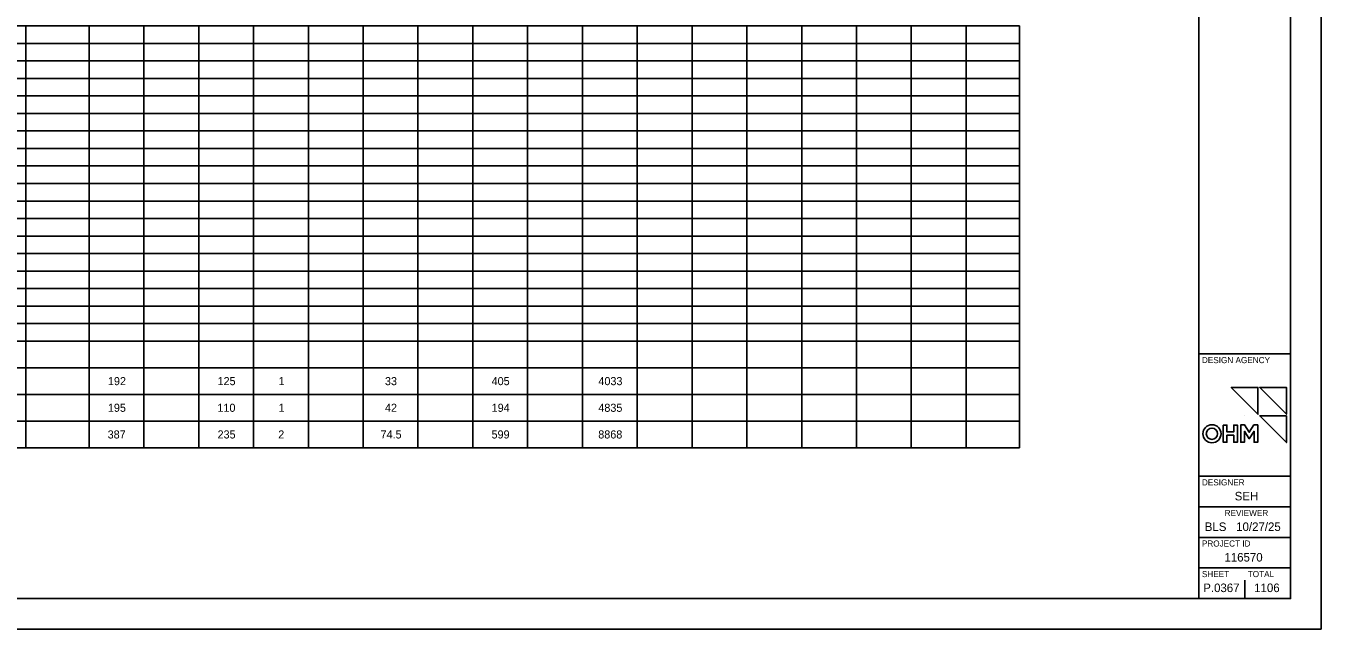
# Model space of a CAD drawing. Extents: x 9.7 to 43.7, y -14.8 to 7.2.
# Drawn here: x 22.52 to 43.71, y -14.84 to -4.97 of the extents above; entities that cross this region are included whole.
import ezdxf

# ---------------------------------------------------------------- set-up
doc = ezdxf.new("R2010")
doc.units = 0
for name, color, linetype in [('Default', 7, 'Continuous'), ('SH_Border', 7, 'Continuous'), ('SH_Cut_Line', 7, 'Continuous'), ('SH_Data', 7, 'Continuous')]:
    doc.layers.add(name, color=color, linetype=linetype)

msp = doc.modelspace()

# ---------------------------------------------------------------- linework, layer by layer
at = {"layer": 'Default'}
for p, q in [((20.728, -4.971), (22.522, -4.971)), ((22.522, -4.971), (23.556, -4.971)), ((22.522, -4.971), (22.522, -5.544)), ((23.556, -4.971), (24.452, -4.971)), ((23.556, -4.971), (23.556, -5.544)), ((24.452, -4.971), (25.349, -4.971)), ((24.452, -4.971), (24.452, -5.544)), ((25.349, -4.971), (32.524, -4.971)), ((25.349, -4.971), (25.349, -5.544)), ((26.246, -4.971), (26.246, -5.544)), ((27.143, -4.971), (27.143, -5.544)), ((28.04, -4.971), (28.04, -5.544)), ((28.936, -4.971), (28.936, -5.544)), ((29.833, -4.971), (29.833, -5.544)), ((30.73, -4.971), (30.73, -5.544)), ((31.627, -4.971), (31.627, -5.544)), ((32.524, -4.971), (33.42, -4.971)), ((32.524, -4.971), (32.524, -5.544)), ((33.42, -4.971), (35.214, -4.971)), ((33.42, -4.971), (33.42, -5.544)), ((34.317, -4.971), (34.317, -5.544)), ((35.214, -4.971), (37.904, -4.971)), ((35.214, -4.971), (35.214, -5.544)), ((36.111, -4.971), (36.111, -5.544)), ((37.008, -4.971), (37.008, -5.544)), ((37.904, -4.971), (38.776, -4.971)), ((37.904, -4.971), (37.904, -5.544)), ((38.776, -4.971), (38.776, -5.544)), ((20.728, -5.258), (22.522, -5.258)), ((22.522, -5.258), (23.556, -5.258)), ((23.556, -5.258), (24.452, -5.258)), ((24.452, -5.258), (25.349, -5.258)), ((25.349, -5.258), (32.524, -5.258)), ((32.524, -5.258), (33.42, -5.258)), ((33.42, -5.258), (35.214, -5.258)), ((35.214, -5.258), (37.904, -5.258)), ((37.904, -5.258), (38.776, -5.258)), ((20.728, -5.544), (22.522, -5.544)), ((22.522, -5.544), (23.556, -5.544)), ((22.522, -5.544), (22.522, -5.831)), ((23.556, -5.544), (24.452, -5.544)), ((23.556, -5.544), (23.556, -5.831)), ((24.452, -5.544), (25.349, -5.544)), ((24.452, -5.544), (24.452, -5.831)), ((25.349, -5.544), (32.524, -5.544)), ((25.349, -5.544), (25.349, -5.831)), ((26.246, -5.544), (26.246, -5.831)), ((27.143, -5.544), (27.143, -5.831)), ((28.04, -5.544), (28.04, -5.831)), ((28.936, -5.544), (28.936, -5.831)), ((29.833, -5.544), (29.833, -5.831)), ((30.73, -5.544), (30.73, -5.831)), ((31.627, -5.544), (31.627, -5.831)), ((32.524, -5.544), (33.42, -5.544)), ((32.524, -5.544), (32.524, -5.831)), ((33.42, -5.544), (35.214, -5.544)), ((33.42, -5.544), (33.42, -5.831)), ((34.317, -5.544), (34.317, -5.831)), ((35.214, -5.544), (37.904, -5.544)), ((35.214, -5.544), (35.214, -5.831)), ((36.111, -5.544), (36.111, -5.831)), ((37.008, -5.544), (37.008, -5.831)), ((37.904, -5.544), (38.776, -5.544)), ((37.904, -5.544), (37.904, -5.831)), ((38.776, -5.544), (38.776, -5.831)), ((20.728, -5.831), (22.522, -5.831)), ((22.522, -5.831), (23.556, -5.831)), ((22.522, -5.831), (22.522, -6.404)), ((23.556, -5.831), (24.452, -5.831)), ((23.556, -5.831), (23.556, -6.404)), ((24.452, -5.831), (25.349, -5.831)), ((24.452, -5.831), (24.452, -6.404)), ((25.349, -5.831), (32.524, -5.831)), ((25.349, -5.831), (25.349, -6.404)), ((26.246, -5.831), (26.246, -6.404)), ((27.143, -5.831), (27.143, -6.404)), ((28.04, -5.831), (28.04, -6.404)), ((28.936, -5.831), (28.936, -6.404)), ((29.833, -5.831), (29.833, -6.404)), ((30.73, -5.831), (30.73, -6.404)), ((31.627, -5.831), (31.627, -6.404)), ((32.524, -5.831), (33.42, -5.831)), ((32.524, -5.831), (32.524, -6.404)), ((33.42, -5.831), (35.214, -5.831)), ((33.42, -5.831), (33.42, -6.404)), ((34.317, -5.831), (34.317, -6.404)), ((35.214, -5.831), (37.904, -5.831)), ((35.214, -5.831), (35.214, -6.404)), ((36.111, -5.831), (36.111, -6.404)), ((37.008, -5.831), (37.008, -6.404)), ((37.904, -5.831), (38.776, -5.831)), ((37.904, -5.831), (37.904, -6.404)), ((38.776, -5.831), (38.776, -6.404)), ((20.728, -6.117), (22.522, -6.117)), ((22.522, -6.117), (23.556, -6.117)), ((23.556, -6.117), (24.452, -6.117)), ((24.452, -6.117), (25.349, -6.117)), ((25.349, -6.117), (32.524, -6.117)), ((32.524, -6.117), (33.42, -6.117)), ((33.42, -6.117), (35.214, -6.117)), ((35.214, -6.117), (37.904, -6.117)), ((37.904, -6.117), (38.776, -6.117)), ((20.728, -6.404), (22.522, -6.404)), ((22.522, -6.404), (23.556, -6.404)), ((22.522, -6.404), (22.522, -6.977)), ((23.556, -6.404), (24.452, -6.404)), ((23.556, -6.404), (23.556, -6.977)), ((24.452, -6.404), (25.349, -6.404)), ((24.452, -6.404), (24.452, -6.977)), ((25.349, -6.404), (32.524, -6.404)), ((25.349, -6.404), (25.349, -6.977)), ((26.246, -6.404), (26.246, -6.977)), ((27.143, -6.404), (27.143, -6.977)), ((28.04, -6.404), (28.04, -6.977)), ((28.936, -6.404), (28.936, -6.977)), ((29.833, -6.404), (29.833, -6.977)), ((30.73, -6.404), (30.73, -6.977)), ((31.627, -6.404), (31.627, -6.977)), ((32.524, -6.404), (33.42, -6.404)), ((32.524, -6.404), (32.524, -6.977)), ((33.42, -6.404), (35.214, -6.404)), ((33.42, -6.404), (33.42, -6.977)), ((34.317, -6.404), (34.317, -6.977)), ((35.214, -6.404), (37.904, -6.404)), ((35.214, -6.404), (35.214, -6.977)), ((36.111, -6.404), (36.111, -6.977)), ((37.008, -6.404), (37.008, -6.977)), ((37.904, -6.404), (38.776, -6.404)), ((37.904, -6.404), (37.904, -6.977)), ((38.776, -6.404), (38.776, -6.977)), ((20.728, -6.69), (22.522, -6.69)), ((22.522, -6.69), (23.556, -6.69)), ((23.556, -6.69), (24.452, -6.69)), ((24.452, -6.69), (25.349, -6.69)), ((25.349, -6.69), (32.524, -6.69)), ((32.524, -6.69), (33.42, -6.69)), ((33.42, -6.69), (35.214, -6.69)), ((35.214, -6.69), (37.904, -6.69)), ((37.904, -6.69), (38.776, -6.69)), ((20.728, -6.977), (22.522, -6.977)), ((22.522, -6.977), (23.556, -6.977)), ((22.522, -6.977), (22.522, -7.263)), ((23.556, -6.977), (24.452, -6.977)), ((23.556, -6.977), (23.556, -7.263)), ((24.452, -6.977), (25.349, -6.977)), ((24.452, -6.977), (24.452, -7.263)), ((25.349, -6.977), (32.524, -6.977)), ((25.349, -6.977), (25.349, -7.263)), ((26.246, -6.977), (26.246, -7.263)), ((27.143, -6.977), (27.143, -7.263)), ((28.04, -6.977), (28.04, -7.263)), ((28.936, -6.977), (28.936, -7.263)), ((29.833, -6.977), (29.833, -7.263)), ((30.73, -6.977), (30.73, -7.263)), ((31.627, -6.977), (31.627, -7.263)), ((32.524, -6.977), (33.42, -6.977)), ((32.524, -6.977), (32.524, -7.263)), ((33.42, -6.977), (35.214, -6.977)), ((33.42, -6.977), (33.42, -7.263)), ((34.317, -6.977), (34.317, -7.263)), ((35.214, -6.977), (37.904, -6.977)), ((35.214, -6.977), (35.214, -7.263)), ((36.111, -6.977), (36.111, -7.263)), ((37.008, -6.977), (37.008, -7.263)), ((37.904, -6.977), (38.776, -6.977)), ((37.904, -6.977), (37.904, -7.263)), ((38.776, -6.977), (38.776, -7.263)), ((20.728, -7.263), (22.522, -7.263)), ((22.522, -7.263), (23.556, -7.263)), ((22.522, -7.263), (22.522, -7.836)), ((23.556, -7.263), (24.452, -7.263)), ((23.556, -7.263), (23.556, -7.836)), ((24.452, -7.263), (25.349, -7.263)), ((24.452, -7.263), (24.452, -7.836)), ((25.349, -7.263), (32.524, -7.263)), ((25.349, -7.263), (25.349, -7.836)), ((26.246, -7.263), (26.246, -7.836)), ((27.143, -7.263), (27.143, -7.836)), ((28.04, -7.263), (28.04, -7.836)), ((28.936, -7.263), (28.936, -7.836)), ((29.833, -7.263), (29.833, -7.836)), ((30.73, -7.263), (30.73, -7.836)), ((31.627, -7.263), (31.627, -7.836)), ((32.524, -7.263), (33.42, -7.263)), ((32.524, -7.263), (32.524, -7.836)), ((33.42, -7.263), (35.214, -7.263)), ((33.42, -7.263), (33.42, -7.836)), ((34.317, -7.263), (34.317, -7.836)), ((35.214, -7.263), (37.904, -7.263)), ((35.214, -7.263), (35.214, -7.836)), ((36.111, -7.263), (36.111, -7.836)), ((37.008, -7.263), (37.008, -7.836)), ((37.904, -7.263), (38.776, -7.263)), ((37.904, -7.263), (37.904, -7.836)), ((38.776, -7.263), (38.776, -7.836)), ((20.728, -7.55), (22.522, -7.55)), ((22.522, -7.55), (23.556, -7.55)), ((23.556, -7.55), (24.452, -7.55)), ((24.452, -7.55), (25.349, -7.55)), ((25.349, -7.55), (32.524, -7.55)), ((32.524, -7.55), (33.42, -7.55)), ((33.42, -7.55), (35.214, -7.55)), ((35.214, -7.55), (37.904, -7.55)), ((37.904, -7.55), (38.776, -7.55)), ((20.728, -7.836), (22.522, -7.836)), ((22.522, -7.836), (23.556, -7.836)), ((22.522, -7.836), (22.522, -8.982)), ((23.556, -7.836), (24.452, -7.836)), ((23.556, -7.836), (23.556, -8.982)), ((24.452, -7.836), (25.349, -7.836)), ((24.452, -7.836), (24.452, -8.982)), ((25.349, -7.836), (32.524, -7.836)), ((25.349, -7.836), (25.349, -8.982)), ((26.246, -7.836), (26.246, -8.982)), ((27.143, -7.836), (27.143, -8.982)), ((28.04, -7.836), (28.04, -8.982)), ((28.936, -7.836), (28.936, -8.982)), ((29.833, -7.836), (29.833, -8.982)), ((30.73, -7.836), (30.73, -8.982)), ((31.627, -7.836), (31.627, -8.982)), ((32.524, -7.836), (33.42, -7.836)), ((32.524, -7.836), (32.524, -8.982)), ((33.42, -7.836), (35.214, -7.836)), ((33.42, -7.836), (33.42, -8.982)), ((34.317, -7.836), (34.317, -8.982)), ((35.214, -7.836), (37.904, -7.836)), ((35.214, -7.836), (35.214, -8.982)), ((36.111, -7.836), (36.111, -8.982)), ((37.008, -7.836), (37.008, -8.982)), ((37.904, -7.836), (38.776, -7.836)), ((37.904, -7.836), (37.904, -8.982)), ((38.776, -7.836), (38.776, -8.982)), ((20.728, -8.123), (22.522, -8.123)), ((22.522, -8.123), (23.556, -8.123)), ((23.556, -8.123), (24.452, -8.123)), ((24.452, -8.123), (25.349, -8.123)), ((25.349, -8.123), (32.524, -8.123)), ((32.524, -8.123), (33.42, -8.123)), ((33.42, -8.123), (35.214, -8.123)), ((35.214, -8.123), (37.904, -8.123)), ((37.904, -8.123), (38.776, -8.123)), ((20.728, -8.409), (22.522, -8.409)), ((22.522, -8.409), (23.556, -8.409)), ((23.556, -8.409), (24.452, -8.409)), ((24.452, -8.409), (25.349, -8.409)), ((25.349, -8.409), (32.524, -8.409)), ((32.524, -8.409), (33.42, -8.409)), ((33.42, -8.409), (35.214, -8.409)), ((35.214, -8.409), (37.904, -8.409)), ((37.904, -8.409), (38.776, -8.409)), ((20.728, -8.696), (22.522, -8.696)), ((22.522, -8.696), (23.556, -8.696)), ((23.556, -8.696), (24.452, -8.696)), ((24.452, -8.696), (25.349, -8.696)), ((25.349, -8.696), (32.524, -8.696)), ((32.524, -8.696), (33.42, -8.696)), ((33.42, -8.696), (35.214, -8.696)), ((35.214, -8.696), (37.904, -8.696)), ((37.904, -8.696), (38.776, -8.696)), ((20.728, -8.982), (22.522, -8.982)), ((22.522, -8.982), (23.556, -8.982)), ((22.522, -8.982), (22.522, -9.269)), ((23.556, -8.982), (24.452, -8.982)), ((23.556, -8.982), (23.556, -9.269)), ((24.452, -8.982), (25.349, -8.982)), ((24.452, -8.982), (24.452, -9.269)), ((25.349, -8.982), (32.524, -8.982)), ((25.349, -8.982), (25.349, -9.269)), ((26.246, -8.982), (26.246, -9.269)), ((27.143, -8.982), (27.143, -9.269)), ((28.04, -8.982), (28.04, -9.269)), ((28.936, -8.982), (28.936, -9.269)), ((29.833, -8.982), (29.833, -9.269)), ((30.73, -8.982), (30.73, -9.269)), ((31.627, -8.982), (31.627, -9.269)), ((32.524, -8.982), (33.42, -8.982)), ((32.524, -8.982), (32.524, -9.269)), ((33.42, -8.982), (35.214, -8.982)), ((33.42, -8.982), (33.42, -9.269)), ((34.317, -8.982), (34.317, -9.269)), ((35.214, -8.982), (37.904, -8.982)), ((35.214, -8.982), (35.214, -9.269)), ((36.111, -8.982), (36.111, -9.269)), ((37.008, -8.982), (37.008, -9.269)), ((37.904, -8.982), (38.776, -8.982)), ((37.904, -8.982), (37.904, -9.269)), ((38.776, -8.982), (38.776, -9.269)), ((20.728, -9.269), (22.522, -9.269)), ((22.522, -9.269), (23.556, -9.269)), ((22.522, -9.269), (22.522, -9.555)), ((23.556, -9.269), (24.452, -9.269)), ((23.556, -9.269), (23.556, -9.555)), ((24.452, -9.269), (25.349, -9.269)), ((24.452, -9.269), (24.452, -9.555)), ((25.349, -9.269), (32.524, -9.269)), ((25.349, -9.269), (25.349, -9.555)), ((26.246, -9.269), (26.246, -9.555)), ((27.143, -9.269), (27.143, -9.555)), ((28.04, -9.269), (28.04, -9.555)), ((28.936, -9.269), (28.936, -9.555)), ((29.833, -9.269), (29.833, -9.555)), ((30.73, -9.269), (30.73, -9.555)), ((31.627, -9.269), (31.627, -9.555)), ((32.524, -9.269), (33.42, -9.269)), ((32.524, -9.269), (32.524, -9.555)), ((33.42, -9.269), (35.214, -9.269)), ((33.42, -9.269), (33.42, -9.555)), ((34.317, -9.269), (34.317, -9.555)), ((35.214, -9.269), (37.904, -9.269)), ((35.214, -9.269), (35.214, -9.555)), ((36.111, -9.269), (36.111, -9.555)), ((37.008, -9.269), (37.008, -9.555)), ((37.904, -9.269), (38.776, -9.269)), ((37.904, -9.269), (37.904, -9.555)), ((38.776, -9.269), (38.776, -9.555)), ((20.728, -9.555), (22.522, -9.555)), ((22.522, -9.555), (23.556, -9.555)), ((22.522, -9.555), (22.522, -11.872)), ((23.556, -9.555), (24.452, -9.555)), ((23.556, -9.555), (23.556, -11.872)), ((24.452, -9.555), (25.349, -9.555)), ((24.452, -9.555), (24.452, -11.872)), ((25.349, -9.555), (32.524, -9.555)), ((25.349, -9.555), (25.349, -11.872)), ((26.246, -9.555), (26.246, -11.872)), ((27.143, -9.555), (27.143, -11.872)), ((28.04, -9.555), (28.04, -11.872)), ((28.936, -9.555), (28.936, -11.872)), ((29.833, -9.555), (29.833, -11.872)), ((30.73, -9.555), (30.73, -11.872)), ((31.627, -9.555), (31.627, -11.872)), ((32.524, -9.555), (33.42, -9.555)), ((32.524, -9.555), (32.524, -11.872)), ((33.42, -9.555), (35.214, -9.555)), ((33.42, -9.555), (33.42, -11.872)), ((34.317, -9.555), (34.317, -11.872)), ((35.214, -9.555), (37.904, -9.555)), ((35.214, -9.555), (35.214, -11.872)), ((36.111, -9.555), (36.111, -11.872)), ((37.008, -9.555), (37.008, -11.872)), ((37.904, -9.555), (38.776, -9.555)), ((37.904, -9.555), (37.904, -11.872)), ((38.776, -9.555), (38.776, -11.872)), ((20.728, -9.842), (22.522, -9.842)), ((22.522, -9.842), (23.556, -9.842)), ((23.556, -9.842), (24.452, -9.842)), ((24.452, -9.842), (25.349, -9.842)), ((25.349, -9.842), (32.524, -9.842)), ((32.524, -9.842), (33.42, -9.842)), ((33.42, -9.842), (35.214, -9.842)), ((35.214, -9.842), (37.904, -9.842)), ((37.904, -9.842), (38.776, -9.842)), ((20.728, -10.128), (22.522, -10.128)), ((22.522, -10.128), (23.556, -10.128)), ((23.556, -10.128), (24.452, -10.128)), ((24.452, -10.128), (25.349, -10.128)), ((25.349, -10.128), (32.524, -10.128)), ((32.524, -10.128), (33.42, -10.128)), ((33.42, -10.128), (35.214, -10.128)), ((35.214, -10.128), (37.904, -10.128)), ((37.904, -10.128), (38.776, -10.128)), ((20.728, -10.564), (22.522, -10.564)), ((22.522, -10.564), (23.556, -10.564)), ((23.556, -10.564), (24.452, -10.564)), ((24.452, -10.564), (25.349, -10.564)), ((25.349, -10.564), (32.524, -10.564)), ((32.524, -10.564), (33.42, -10.564)), ((33.42, -10.564), (35.214, -10.564)), ((35.214, -10.564), (37.904, -10.564)), ((37.904, -10.564), (38.776, -10.564)), ((20.728, -11), (22.522, -11)), ((22.522, -11), (23.556, -11)), ((23.556, -11), (24.452, -11)), ((24.452, -11), (25.349, -11)), ((25.349, -11), (32.524, -11)), ((32.524, -11), (33.42, -11)), ((33.42, -11), (35.214, -11)), ((35.214, -11), (37.904, -11)), ((37.904, -11), (38.776, -11)), ((20.728, -11.436), (22.522, -11.436)), ((22.522, -11.436), (23.556, -11.436)), ((23.556, -11.436), (24.452, -11.436)), ((24.452, -11.436), (25.349, -11.436)), ((25.349, -11.436), (32.524, -11.436)), ((32.524, -11.436), (33.42, -11.436)), ((33.42, -11.436), (35.214, -11.436)), ((35.214, -11.436), (37.904, -11.436)), ((37.904, -11.436), (38.776, -11.436)), ((20.728, -11.872), (22.522, -11.872)), ((22.522, -11.872), (23.556, -11.872)), ((23.556, -11.872), (24.452, -11.872)), ((24.452, -11.872), (25.349, -11.872)), ((25.349, -11.872), (32.524, -11.872)), ((32.524, -11.872), (33.42, -11.872)), ((33.42, -11.872), (35.214, -11.872)), ((35.214, -11.872), (37.904, -11.872)), ((37.904, -11.872), (38.776, -11.872))]:
    msp.add_line(p, q, dxfattribs=at)
at = {"layer": 'SH_Border'}
for p, q in [((41.712, -14.338), (41.712, 6.662)), ((41.712, -10.338), (43.212, -10.338)), ((41.712, -12.338), (43.212, -12.338)), ((41.712, -12.838), (43.212, -12.838)), ((41.712, -13.338), (43.212, -13.338)), ((41.712, -13.838), (43.212, -13.838))]:
    msp.add_line(p, q, dxfattribs=at)
msp.add_lwpolyline([(11.212, 6.662), (43.212, 6.662), (43.212, -14.338), (11.212, -14.338)], close=True, dxfattribs=at)
at = {"layer": 'SH_Cut_Line'}
msp.add_lwpolyline([(9.712, -14.838), (43.712, -14.838), (43.712, 7.162), (9.712, 7.162)], close=True, dxfattribs=at)
at = {"layer": 'SH_Data'}
for p, q in [((42.462, -11.338), (42.462, -11.338)), ((42.457, -11.781), (42.457, -11.601)), ((42.457, -11.601), (42.536, -11.725)), ((42.536, -11.725), (42.615, -11.601)), ((42.615, -11.601), (42.615, -11.781)), ((42.087, -14.163), (42.087, -14.163)), ((42.462, -14.338), (42.462, -14.038))]:
    msp.add_line(p, q, dxfattribs=at)
for points in [[(42.242, -10.885), (42.678, -11.323), (42.678, -10.885), (42.242, -10.885)], [(42.709, -10.885), (43.145, -11.323), (43.145, -10.885), (42.709, -10.885)], [(42.709, -11.35), (43.145, -11.788), (43.145, -11.35), (42.709, -11.35)], [(42.536, -11.617), (42.46, -11.498), (42.397, -11.498), (42.397, -11.781), (42.457, -11.781)], [(42.615, -11.781), (42.675, -11.781), (42.675, -11.498), (42.612, -11.498), (42.536, -11.617)]]:
    msp.add_lwpolyline(points, dxfattribs=at)
for points in [[(42.678, -10.885), (42.678, -11.323), (42.242, -10.885)], [(43.145, -10.885), (43.145, -11.323), (42.709, -10.885)], [(43.145, -11.35), (43.145, -11.788), (42.709, -11.35)], [(42.11, -11.5), (42.17, -11.5), (42.17, -11.614), (42.283, -11.614), (42.283, -11.5), (42.343, -11.5), (42.343, -11.782), (42.283, -11.782), (42.283, -11.667), (42.17, -11.667), (42.17, -11.782), (42.11, -11.782)], [(42.11, -11.5), (42.17, -11.5), (42.17, -11.614), (42.283, -11.614), (42.283, -11.5), (42.343, -11.5), (42.343, -11.782), (42.283, -11.782), (42.283, -11.667), (42.17, -11.667), (42.17, -11.782), (42.11, -11.782)], [(42.612, -11.498), (42.675, -11.498), (42.675, -11.781), (42.615, -11.781), (42.615, -11.601), (42.536, -11.725), (42.457, -11.601), (42.457, -11.781), (42.397, -11.781), (42.397, -11.498), (42.46, -11.498), (42.536, -11.617)]]:
    msp.add_lwpolyline(points, close=True, dxfattribs=at)
for radius in [0.148, 0.148, 0.0927, 0.0927]:
    msp.add_circle((41.927, -11.643), radius, dxfattribs=at)

# ---------------------------------------------------------------- texts
at = {"layer": 'Default'}
for s, height, p in [('192', 0.1323, (23.864, -10.848)), ('125', 0.1323, (25.657, -10.848)), ('1', 0.132, (26.655, -10.848)), ('33', 0.1323, (28.396, -10.848)), ('405', 0.1323, (30.141, -10.848)), ('4033', 0.1323, (31.888, -10.848)), ('195', 0.1323, (23.863, -11.284)), ('110', 0.1323, (25.655, -11.284)), ('1', 0.132, (26.655, -11.284)), ('42', 0.1323, (28.396, -11.284)), ('194', 0.1323, (30.142, -11.284)), ('4835', 0.1323, (31.887, -11.284)), ('387', 0.1323, (23.859, -11.72)), ('235', 0.1323, (25.657, -11.72)), ('2', 0.132, (26.65, -11.72)), ('74.5', 0.1323, (28.324, -11.72)), ('599', 0.1323, (30.14, -11.72)), ('8868', 0.1323, (31.886, -11.72))]:
    msp.add_text(s, height=height, dxfattribs=at).set_placement(p)
at = {"layer": 'SH_Data'}
for s, height, p in [('DESIGN AGENCY', 0.1, (41.762, -10.488)), ('DESIGNER', 0.1, (41.762, -12.488)), ('SEH', 0.14, (42.298, -12.733)), ('REVIEWER', 0.1, (42.134, -12.988)), ('BLS', 0.14, (41.809, -13.233)), ('10/27/25', 0.14, (42.323, -13.233)), ('PROJECT ID', 0.1, (41.762, -13.488)), ('116570', 0.14, (42.131, -13.733)), ('SHEET', 0.1, (41.762, -13.988)), ('TOTAL', 0.1, (42.512, -13.988)), ('P.0367', 0.14, (41.784, -14.233)), ('1106', 0.14, (42.618, -14.233))]:
    msp.add_text(s, height=height, dxfattribs=at).set_placement(p)

doc.saveas('drawing.dxf')
